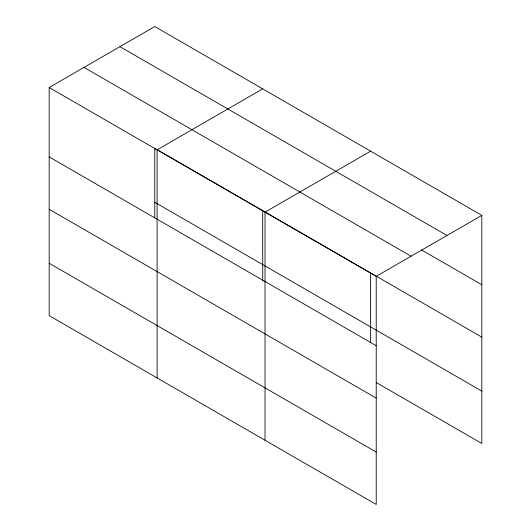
<?xml version="1.0" encoding="UTF-8"?>
<svg xmlns="http://www.w3.org/2000/svg" width="531" height="531" viewBox="0 0 531 531"><rect width="100%" height="100%" fill="white"/><g stroke="black" fill="none" stroke-linecap="round" stroke-linejoin="round"><path stroke-width="0.8" d="M376.22 398.097L376.22 276.339L49.177 87.522L49.177 315.633L376.22 504.45L376.22 398.097L49.177 209.28M376.366 382.599L481.823 443.478L481.823 215.367L154.78 26.55L49.177 87.522M262.706 88.856L157.103 149.828L157.103 377.946M370.631 151.169L265.022 212.141L265.022 440.252M376.22 276.339L481.823 215.367M119.933 46.668L446.976 235.485M421.561 249.955L481.823 284.749M84.024 67.397L411.067 256.214M371.348 273.346L481.823 337.132M154.78 202.284L481.823 391.101M49.177 156.904L376.22 345.714M49.177 263.25L376.22 452.067M370.631 342.455L370.631 272.934L154.78 148.315L154.78 217.836M262.706 210.621L262.706 280.959"/></g></svg>
